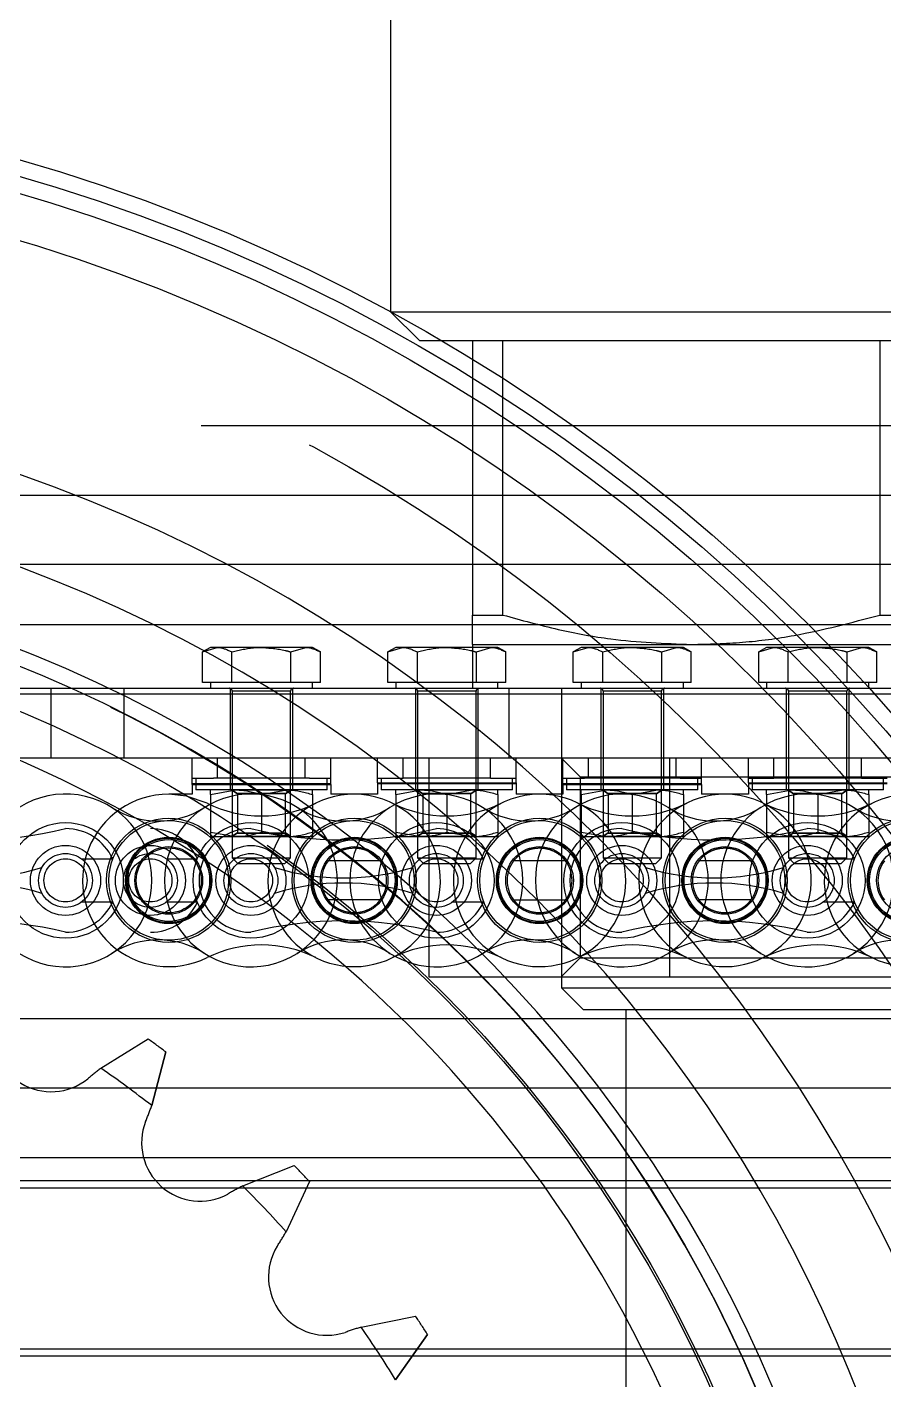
# Model space of a CAD drawing. Header units: metres. Extents: x 0 to 21025, y 0 to 14850.
# Drawn here: x 2118.4 to 2177.1, y 13221.3 to 13314 of the extents above; entities that cross this region are included whole.
import ezdxf

# ---------------------------------------------------------------- set-up
doc = ezdxf.new("R2010")
doc.units = ezdxf.units.M
doc.header["$LTSCALE"] = 25
doc.linetypes.add('DASHDOT', pattern=[25.4, 12.7, -6.35, 0, -6.35])
doc.linetypes.add('HIDDEN2', pattern=[4.7625, 3.175, -1.5875])
for name, color, linetype in [('SFU', 3, 'DASHDOT'), ('SL4', 4, 'Continuous'), ('ST1', 7, 'HIDDEN2')]:
    doc.layers.add(name, color=color, linetype=linetype)

msp = doc.modelspace()

# ---------------------------------------------------------------- linework, layer by layer
at = {"layer": 'SFU'}
for p, q in [((2143.349, 13318.284), (2143.349, 13294.484)), ((2143.349, 13294.484), (2145.349, 13292.484)), ((2143.349, 13294.484), (2178.949, 13294.484)), ((2178.949, 13292.484), (2145.349, 13292.484)), ((2148.949, 13292.484), (2148.949, 13286.681)), ((2151.038, 13286.681), (2151.038, 13292.484)), ((2176.86, 13292.484), (2176.86, 13286.681)), ((2148.949, 13286.681), (2148.949, 13273.704)), ((2151.038, 13273.704), (2151.038, 13286.681)), ((2176.86, 13286.681), (2176.86, 13273.704)), ((2148.949, 13273.704), (2151.038, 13273.704)), ((2176.86, 13273.704), (2178.949, 13273.704)), ((2130.458, 13271.171), (2131.468, 13271.484)), ((2130.999, 13271.484), (2130.458, 13271.171)), ((2130.458, 13269.084), (2130.458, 13271.171)), ((2131.468, 13271.484), (2130.999, 13271.484)), ((2134.499, 13271.484), (2131.468, 13271.484)), ((2132.478, 13269.084), (2132.478, 13271.171)), ((2137.53, 13271.484), (2134.499, 13271.484)), ((2136.52, 13271.171), (2137.53, 13271.484)), ((2136.52, 13269.084), (2136.52, 13271.171)), ((2137.999, 13271.484), (2137.53, 13271.484)), ((2138.541, 13271.171), (2137.999, 13271.484)), ((2138.541, 13269.084), (2138.541, 13271.171)), ((2143.158, 13271.171), (2144.168, 13271.484)), ((2143.699, 13271.484), (2143.158, 13271.171)), ((2143.158, 13269.084), (2143.158, 13271.171)), ((2144.168, 13271.484), (2143.699, 13271.484)), ((2147.199, 13271.484), (2144.168, 13271.484)), ((2145.178, 13269.084), (2145.178, 13271.171)), ((2150.23, 13271.484), (2147.199, 13271.484)), ((2148.949, 13271.684), (2163.949, 13271.684)), ((2148.949, 13271.684), (2148.949, 13268.684)), ((2149.22, 13271.171), (2150.23, 13271.484)), ((2149.22, 13269.084), (2149.22, 13271.171)), ((2150.699, 13271.484), (2150.23, 13271.484)), ((2151.241, 13271.171), (2150.699, 13271.484)), ((2151.241, 13269.084), (2151.241, 13271.171)), ((2155.858, 13271.171), (2156.868, 13271.484)), ((2156.399, 13271.484), (2155.858, 13271.171)), ((2155.858, 13269.084), (2155.858, 13271.171)), ((2156.868, 13271.484), (2156.399, 13271.484)), ((2159.899, 13271.484), (2156.868, 13271.484)), ((2157.878, 13269.084), (2157.878, 13271.171)), ((2162.93, 13271.484), (2159.899, 13271.484)), ((2161.92, 13271.171), (2162.93, 13271.484)), ((2161.92, 13269.084), (2161.92, 13271.171)), ((2163.399, 13271.484), (2162.93, 13271.484)), ((2163.941, 13271.171), (2163.399, 13271.484)), ((2163.941, 13269.084), (2163.941, 13271.171)), ((2163.949, 13271.684), (2178.949, 13271.684)), ((2168.558, 13271.171), (2169.568, 13271.484)), ((2169.099, 13271.484), (2168.558, 13271.171)), ((2168.558, 13269.084), (2168.558, 13271.171)), ((2169.568, 13271.484), (2169.099, 13271.484)), ((2172.599, 13271.484), (2169.568, 13271.484)), ((2170.578, 13269.084), (2170.578, 13271.171)), ((2175.63, 13271.484), (2172.599, 13271.484)), ((2174.62, 13271.171), (2175.63, 13271.484)), ((2174.62, 13269.084), (2174.62, 13271.171)), ((2176.099, 13271.484), (2175.63, 13271.484)), ((2176.641, 13271.171), (2176.099, 13271.484)), ((2176.641, 13269.084), (2176.641, 13271.171)), ((2115.089, 13268.684), (2120.089, 13268.684)), ((2120.089, 13263.921), (2120.089, 13268.684)), ((2120.089, 13268.684), (2125.089, 13268.684)), ((2125.089, 13263.921), (2125.089, 13268.684)), ((2125.089, 13268.684), (2232.809, 13268.684)), ((2131.468, 13269.084), (2130.458, 13269.084)), ((2130.999, 13269.084), (2130.999, 13268.684)), ((2132.478, 13269.084), (2131.468, 13269.084)), ((2132.349, 13268.684), (2132.349, 13263.921)), ((2134.499, 13269.084), (2132.478, 13269.084)), ((2136.499, 13268.484), (2132.499, 13268.484)), ((2132.499, 13268.484), (2132.499, 13257.074)), ((2136.52, 13269.084), (2134.499, 13269.084)), ((2136.499, 13257.074), (2136.499, 13268.484)), ((2137.53, 13269.084), (2136.52, 13269.084)), ((2136.649, 13263.921), (2136.649, 13268.684)), ((2138.541, 13269.084), (2137.53, 13269.084)), ((2137.999, 13268.684), (2137.999, 13269.084)), ((2144.168, 13269.084), (2143.158, 13269.084)), ((2143.699, 13269.084), (2143.699, 13268.684)), ((2145.178, 13269.084), (2144.168, 13269.084)), ((2145.049, 13268.684), (2145.049, 13263.921)), ((2147.199, 13269.084), (2145.178, 13269.084)), ((2149.199, 13268.484), (2145.199, 13268.484)), ((2145.199, 13268.484), (2145.199, 13257.074)), ((2149.22, 13269.084), (2147.199, 13269.084)), ((2149.199, 13257.074), (2149.199, 13268.484)), ((2150.23, 13269.084), (2149.22, 13269.084)), ((2149.349, 13263.921), (2149.349, 13268.684)), ((2151.241, 13269.084), (2150.23, 13269.084)), ((2150.699, 13268.684), (2150.699, 13269.084)), ((2151.449, 13268.684), (2151.449, 13263.921)), ((2155.048, 13268.684), (2155.048, 13248.163)), ((2156.868, 13269.084), (2155.858, 13269.084)), ((2156.399, 13269.084), (2156.399, 13268.684)), ((2157.878, 13269.084), (2156.868, 13269.084)), ((2157.749, 13268.684), (2157.749, 13263.921)), ((2159.899, 13269.084), (2157.878, 13269.084)), ((2161.899, 13268.484), (2157.899, 13268.484)), ((2157.899, 13268.484), (2157.899, 13257.074)), ((2161.92, 13269.084), (2159.899, 13269.084)), ((2161.899, 13257.074), (2161.899, 13268.484)), ((2162.93, 13269.084), (2161.92, 13269.084)), ((2162.049, 13263.921), (2162.049, 13268.684)), ((2163.941, 13269.084), (2162.93, 13269.084)), ((2163.399, 13268.684), (2163.399, 13269.084)), ((2169.568, 13269.084), (2168.558, 13269.084)), ((2169.099, 13269.084), (2169.099, 13268.684)), ((2170.578, 13269.084), (2169.568, 13269.084)), ((2170.449, 13268.684), (2170.449, 13263.921)), ((2172.599, 13269.084), (2170.578, 13269.084)), ((2174.599, 13268.484), (2170.599, 13268.484)), ((2170.599, 13268.484), (2170.599, 13257.074)), ((2174.62, 13269.084), (2172.599, 13269.084)), ((2174.599, 13257.074), (2174.599, 13268.484)), ((2175.63, 13269.084), (2174.62, 13269.084)), ((2174.749, 13263.921), (2174.749, 13268.684)), ((2176.641, 13269.084), (2175.63, 13269.084)), ((2176.099, 13268.684), (2176.099, 13269.084)), ((2115.089, 13263.921), (2120.089, 13263.921)), ((2120.089, 13263.921), (2125.089, 13263.921)), ((2125.089, 13263.921), (2232.809, 13263.921)), ((2129.749, 13262.521), (2129.749, 13263.921)), ((2131.499, 13262.521), (2131.499, 13263.921)), ((2132.349, 13263.921), (2132.349, 13262.521)), ((2136.649, 13262.521), (2136.649, 13263.921)), ((2137.499, 13262.521), (2137.499, 13263.921)), ((2139.249, 13262.521), (2139.249, 13263.921)), ((2142.449, 13262.521), (2142.449, 13263.921)), ((2144.199, 13262.521), (2144.199, 13263.921)), ((2145.049, 13263.921), (2145.049, 13262.521)), ((2145.954, 13263.921), (2145.954, 13248.921)), ((2149.349, 13262.521), (2149.349, 13263.921)), ((2150.199, 13262.521), (2150.199, 13263.921)), ((2151.949, 13262.521), (2151.949, 13263.921)), ((2155.023, 13263.921), (2156.324, 13262.62)), ((2155.149, 13262.521), (2155.149, 13263.921)), ((2156.899, 13262.521), (2156.899, 13263.921)), ((2157.749, 13263.921), (2157.749, 13262.521)), ((2162.049, 13262.521), (2162.049, 13263.921)), ((2162.451, 13263.921), (2162.451, 13248.921)), ((2162.899, 13262.521), (2162.899, 13263.921)), ((2164.649, 13262.521), (2164.649, 13263.921)), ((2167.849, 13262.521), (2167.849, 13263.921)), ((2169.599, 13262.521), (2169.599, 13263.921)), ((2170.449, 13263.921), (2170.449, 13262.521)), ((2174.749, 13262.521), (2174.749, 13263.921)), ((2175.599, 13262.521), (2175.599, 13263.921)), ((2129.749, 13262.521), (2131.215, 13262.521)), ((2129.749, 13262.084), (2129.749, 13262.521)), ((2129.749, 13262.171), (2139.249, 13262.171)), ((2129.749, 13262.084), (2139.249, 13262.084)), ((2129.749, 13262.084), (2129.749, 13261.426)), ((2129.999, 13262.521), (2129.999, 13261.721)), ((2137.783, 13262.521), (2131.215, 13262.521)), ((2132.349, 13262.521), (2132.349, 13261.721)), ((2136.649, 13261.721), (2136.649, 13262.521)), ((2137.783, 13262.521), (2139.249, 13262.521)), ((2138.999, 13261.721), (2138.999, 13262.521)), ((2139.249, 13262.084), (2139.249, 13262.521)), ((2139.249, 13262.084), (2139.249, 13261.426)), ((2142.449, 13262.521), (2144.199, 13262.521)), ((2142.449, 13262.209), (2142.449, 13262.521)), ((2142.449, 13262.209), (2151.949, 13262.209)), ((2142.449, 13262.209), (2142.449, 13261.426)), ((2142.449, 13262.171), (2151.949, 13262.171)), ((2142.699, 13262.521), (2142.699, 13261.721)), ((2150.199, 13262.521), (2144.199, 13262.521)), ((2145.049, 13262.521), (2145.049, 13261.721)), ((2149.349, 13261.721), (2149.349, 13262.521)), ((2150.199, 13262.521), (2151.949, 13262.521)), ((2151.699, 13261.721), (2151.699, 13262.521)), ((2151.949, 13262.209), (2151.949, 13262.521)), ((2151.949, 13262.209), (2151.949, 13261.426)), ((2155.149, 13262.521), (2156.615, 13262.521)), ((2155.149, 13262.084), (2155.149, 13262.521)), ((2155.149, 13262.171), (2164.649, 13262.171)), ((2155.149, 13262.084), (2164.649, 13262.084)), ((2155.149, 13262.084), (2155.149, 13261.426)), ((2155.399, 13262.521), (2155.399, 13261.721)), ((2156.324, 13262.62), (2201.574, 13262.62)), ((2156.324, 13262.62), (2156.324, 13250.223)), ((2163.183, 13262.521), (2156.615, 13262.521)), ((2157.749, 13262.521), (2157.749, 13261.721)), ((2162.049, 13261.721), (2162.049, 13262.521)), ((2163.183, 13262.521), (2164.649, 13262.521)), ((2164.399, 13261.721), (2164.399, 13262.521)), ((2164.649, 13262.084), (2164.649, 13262.521)), ((2164.649, 13262.084), (2164.649, 13261.426)), ((2167.849, 13262.521), (2169.599, 13262.521)), ((2167.849, 13262.209), (2167.849, 13262.521)), ((2167.849, 13262.209), (2177.349, 13262.209)), ((2167.849, 13262.209), (2167.849, 13261.426)), ((2167.849, 13262.171), (2177.349, 13262.171)), ((2168.099, 13262.521), (2168.099, 13261.721)), ((2175.599, 13262.521), (2169.599, 13262.521)), ((2170.449, 13262.521), (2170.449, 13261.721)), ((2174.749, 13261.721), (2174.749, 13262.521)), ((2175.599, 13262.521), (2177.349, 13262.521)), ((2177.099, 13261.721), (2177.099, 13262.521)), ((2129.749, 13261.426), (2128.149, 13261.426)), ((2138.999, 13261.721), (2129.999, 13261.721)), ((2130.999, 13261.409), (2132.749, 13261.721)), ((2130.999, 13261.409), (2130.999, 13258.834)), ((2132.499, 13261.721), (2132.499, 13261.696)), ((2132.499, 13261.721), (2132.849, 13261.476)), ((2136.499, 13261.696), (2132.499, 13261.696)), ((2132.499, 13261.696), (2132.849, 13261.451)), ((2136.149, 13261.476), (2132.849, 13261.476)), ((2132.849, 13261.476), (2132.849, 13261.451)), ((2136.149, 13261.451), (2132.849, 13261.451)), ((2132.849, 13261.451), (2132.849, 13258.766)), ((2134.499, 13261.409), (2136.249, 13261.721)), ((2134.499, 13261.409), (2134.499, 13258.834)), ((2136.149, 13261.476), (2136.499, 13261.721)), ((2136.149, 13261.451), (2136.499, 13261.696)), ((2136.149, 13261.451), (2136.149, 13261.476)), ((2136.149, 13258.766), (2136.149, 13261.451)), ((2136.499, 13261.696), (2136.499, 13261.721)), ((2137.999, 13261.409), (2137.999, 13258.834)), ((2140.849, 13261.426), (2139.249, 13261.426)), ((2142.449, 13261.426), (2140.849, 13261.426)), ((2151.699, 13261.721), (2142.699, 13261.721)), ((2143.699, 13261.409), (2145.449, 13261.721)), ((2143.699, 13261.409), (2143.699, 13258.834)), ((2145.199, 13261.721), (2145.199, 13261.696)), ((2145.199, 13261.721), (2145.549, 13261.476)), ((2149.199, 13261.696), (2145.199, 13261.696)), ((2145.199, 13261.696), (2145.549, 13261.451)), ((2148.849, 13261.476), (2145.549, 13261.476)), ((2145.549, 13261.476), (2145.549, 13261.451)), ((2148.849, 13261.451), (2145.549, 13261.451)), ((2145.549, 13261.451), (2145.549, 13258.766)), ((2147.199, 13261.409), (2148.949, 13261.721)), ((2147.199, 13261.409), (2147.199, 13258.834)), ((2148.849, 13261.476), (2149.199, 13261.721)), ((2148.849, 13261.451), (2149.199, 13261.696)), ((2148.849, 13261.451), (2148.849, 13261.476)), ((2148.849, 13258.766), (2148.849, 13261.451)), ((2149.199, 13261.696), (2149.199, 13261.721)), ((2150.699, 13261.409), (2150.699, 13258.834)), ((2153.549, 13261.426), (2151.949, 13261.426)), ((2155.149, 13261.426), (2153.549, 13261.426)), ((2164.399, 13261.721), (2155.399, 13261.721)), ((2156.399, 13261.409), (2158.149, 13261.721)), ((2156.399, 13261.409), (2156.399, 13258.834)), ((2157.899, 13261.721), (2157.899, 13261.696)), ((2157.899, 13261.721), (2158.249, 13261.476)), ((2161.899, 13261.696), (2157.899, 13261.696)), ((2157.899, 13261.696), (2158.249, 13261.451)), ((2161.549, 13261.476), (2158.249, 13261.476)), ((2158.249, 13261.476), (2158.249, 13261.451)), ((2161.549, 13261.451), (2158.249, 13261.451)), ((2158.249, 13261.451), (2158.249, 13258.766)), ((2159.899, 13261.409), (2161.649, 13261.721)), ((2159.899, 13261.409), (2159.899, 13258.834)), ((2161.549, 13261.476), (2161.899, 13261.721)), ((2161.549, 13261.451), (2161.899, 13261.696)), ((2161.549, 13261.451), (2161.549, 13261.476)), ((2161.549, 13258.766), (2161.549, 13261.451)), ((2161.899, 13261.696), (2161.899, 13261.721)), ((2163.399, 13261.409), (2163.399, 13258.834)), ((2166.249, 13261.426), (2164.649, 13261.426)), ((2167.849, 13261.426), (2166.249, 13261.426)), ((2177.099, 13261.721), (2168.099, 13261.721)), ((2169.099, 13261.409), (2170.849, 13261.721)), ((2169.099, 13261.409), (2169.099, 13258.834)), ((2170.599, 13261.721), (2170.599, 13261.696)), ((2170.599, 13261.721), (2170.949, 13261.476)), ((2174.599, 13261.696), (2170.599, 13261.696)), ((2170.599, 13261.696), (2170.949, 13261.451)), ((2174.249, 13261.476), (2170.949, 13261.476)), ((2170.949, 13261.476), (2170.949, 13261.451)), ((2174.249, 13261.451), (2170.949, 13261.451)), ((2170.949, 13261.451), (2170.949, 13258.766)), ((2172.599, 13261.409), (2174.349, 13261.721)), ((2172.599, 13261.409), (2172.599, 13258.834)), ((2174.249, 13261.476), (2174.599, 13261.721)), ((2174.249, 13261.451), (2174.599, 13261.696)), ((2174.249, 13261.451), (2174.249, 13261.476)), ((2174.249, 13258.766), (2174.249, 13261.451)), ((2174.599, 13261.696), (2174.599, 13261.721)), ((2176.099, 13261.409), (2176.099, 13258.834)), ((2130.999, 13258.834), (2132.749, 13258.521)), ((2130.999, 13258.521), (2132.749, 13258.521)), ((2132.849, 13258.792), (2132.499, 13258.547)), ((2132.849, 13258.766), (2132.499, 13258.521)), ((2132.499, 13258.547), (2136.499, 13258.547)), ((2132.749, 13258.521), (2136.249, 13258.521)), ((2132.849, 13258.792), (2136.149, 13258.792)), ((2132.849, 13258.766), (2136.149, 13258.766)), ((2134.499, 13258.834), (2136.249, 13258.521)), ((2136.499, 13258.547), (2136.149, 13258.792)), ((2136.499, 13258.521), (2136.149, 13258.766)), ((2136.249, 13258.521), (2137.999, 13258.521)), ((2143.699, 13258.834), (2145.449, 13258.521)), ((2143.699, 13258.521), (2145.449, 13258.521)), ((2145.549, 13258.792), (2145.199, 13258.547)), ((2145.549, 13258.766), (2145.199, 13258.521)), ((2145.199, 13258.547), (2149.199, 13258.547)), ((2145.449, 13258.521), (2148.949, 13258.521)), ((2145.549, 13258.792), (2148.849, 13258.792)), ((2145.549, 13258.766), (2148.849, 13258.766)), ((2147.199, 13258.834), (2148.949, 13258.521)), ((2149.199, 13258.547), (2148.849, 13258.792)), ((2149.199, 13258.521), (2148.849, 13258.766)), ((2148.949, 13258.521), (2150.699, 13258.521)), ((2156.399, 13258.834), (2158.149, 13258.521)), ((2156.399, 13258.521), (2158.149, 13258.521)), ((2158.249, 13258.792), (2157.899, 13258.547)), ((2158.249, 13258.766), (2157.899, 13258.521)), ((2157.899, 13258.547), (2161.899, 13258.547)), ((2158.149, 13258.521), (2161.649, 13258.521)), ((2158.249, 13258.792), (2161.549, 13258.792)), ((2158.249, 13258.766), (2161.549, 13258.766)), ((2159.899, 13258.834), (2161.649, 13258.521)), ((2161.899, 13258.547), (2161.549, 13258.792)), ((2161.899, 13258.521), (2161.549, 13258.766)), ((2161.649, 13258.521), (2163.399, 13258.521)), ((2169.099, 13258.834), (2170.849, 13258.521)), ((2169.099, 13258.521), (2170.849, 13258.521)), ((2170.949, 13258.792), (2170.599, 13258.547)), ((2170.949, 13258.766), (2170.599, 13258.521)), ((2170.599, 13258.547), (2174.599, 13258.547)), ((2170.849, 13258.521), (2174.349, 13258.521)), ((2170.949, 13258.792), (2174.249, 13258.792)), ((2170.949, 13258.766), (2174.249, 13258.766)), ((2172.599, 13258.834), (2174.349, 13258.521)), ((2174.599, 13258.547), (2174.249, 13258.792)), ((2174.599, 13258.521), (2174.249, 13258.766)), ((2174.349, 13258.521), (2176.099, 13258.521)), ((2128.003, 13256.997), (2130.127, 13256.997)), ((2132.499, 13257.074), (2136.499, 13257.074)), ((2132.499, 13257.074), (2132.889, 13256.684)), ((2132.889, 13256.684), (2136.109, 13256.684)), ((2136.109, 13256.684), (2136.499, 13257.074)), ((2142.629, 13256.856), (2139.069, 13256.856)), ((2145.199, 13257.074), (2149.199, 13257.074)), ((2145.199, 13257.074), (2145.589, 13256.684)), ((2145.589, 13256.684), (2148.809, 13256.684)), ((2148.809, 13256.684), (2149.199, 13257.074)), ((2151.859, 13256.968), (2151.769, 13256.856)), ((2155.329, 13256.856), (2151.769, 13256.856)), ((2155.329, 13256.856), (2155.156, 13257.061)), ((2157.899, 13257.074), (2161.899, 13257.074)), ((2157.899, 13257.074), (2158.289, 13256.684)), ((2158.289, 13256.684), (2161.509, 13256.684)), ((2161.509, 13256.684), (2161.899, 13257.074)), ((2168.029, 13256.856), (2164.469, 13256.856)), ((2170.599, 13257.074), (2174.599, 13257.074)), ((2170.599, 13257.074), (2170.989, 13256.684)), ((2170.989, 13256.684), (2174.209, 13256.684)), ((2174.209, 13256.684), (2174.599, 13257.074)), ((2128.003, 13254.045), (2130.127, 13254.045)), ((2142.629, 13254.186), (2139.069, 13254.186)), ((2139.159, 13254.074), (2139.069, 13254.186)), ((2142.629, 13254.186), (2142.456, 13253.982)), ((2151.769, 13254.186), (2155.329, 13254.186)), ((2168.029, 13254.186), (2164.469, 13254.186)), ((2164.559, 13254.074), (2164.469, 13254.186)), ((2168.029, 13254.186), (2167.856, 13253.982)), ((2156.324, 13250.223), (2155.023, 13248.921)), ((2156.324, 13250.223), (2201.574, 13250.223)), ((2145.954, 13248.921), (2162.451, 13248.921)), ((2162.451, 13248.921), (2195.447, 13248.921)), ((2155.048, 13248.163), (2178.949, 13248.163)), ((2155.048, 13248.163), (2156.527, 13246.684)), ((2156.527, 13246.684), (2178.949, 13246.684)), ((2159.449, 13246.684), (2159.449, 13183.984))]:
    msp.add_line(p, q, dxfattribs=at)
at = {"layer": 'SFU', "flags": 128}
for points in [[(2130.771, 13260.812), (2129.358, 13261.301), (2128.149, 13261.426)], [(2139.069, 13256.856), (2139.276, 13257.095), (2139.386, 13257.197)], [(2164.469, 13256.856), (2164.676, 13257.095), (2164.786, 13257.197)], [(2151.769, 13254.186), (2151.976, 13253.948), (2152.086, 13253.845)]]:
    msp.add_lwpolyline(points, dxfattribs=at)
at = {"layer": 'SFU'}
for centre, radius in [((2128.149, 13255.521), 4.255), ((2128.149, 13255.521), 4.1), ((2128.149, 13255.521), 4.1), ((2128.149, 13255.521), 4.1), ((2128.149, 13255.521), 4.1), ((2140.849, 13255.521), 4.255), ((2140.849, 13255.521), 4.1), ((2140.849, 13255.521), 4.1), ((2140.849, 13255.521), 4.1), ((2140.849, 13255.521), 4.1), ((2153.549, 13255.521), 4.255), ((2153.549, 13255.521), 4.1), ((2153.549, 13255.521), 4.1), ((2153.549, 13255.521), 4.1), ((2153.549, 13255.521), 4.1), ((2166.249, 13255.521), 4.255), ((2166.249, 13255.521), 4.1), ((2166.249, 13255.521), 4.1), ((2166.249, 13255.521), 4.1), ((2166.249, 13255.521), 4.1), ((2178.949, 13255.521), 4.255), ((2178.949, 13255.521), 4.1), ((2178.949, 13255.521), 4.1), ((2178.949, 13255.521), 4.1), ((2178.949, 13255.521), 4.1), ((2128.149, 13255.521), 2.955), ((2128.149, 13255.521), 2.892), ((2128.149, 13255.521), 2.803), ((2140.849, 13255.521), 2.955), ((2140.849, 13255.521), 2.892), ((2140.849, 13255.521), 2.803), ((2153.549, 13255.521), 2.955), ((2153.549, 13255.521), 2.893), ((2153.549, 13255.521), 2.803), ((2166.249, 13255.521), 2.955), ((2166.249, 13255.521), 2.892), ((2166.249, 13255.521), 2.803), ((2178.949, 13255.521), 2.955), ((2178.949, 13255.521), 2.892), ((2178.949, 13255.521), 2.803), ((2126.896, 13255.521), 2.398), ((2126.896, 13255.521), 1.845), ((2128.149, 13255.521), 2.314), ((2128.149, 13255.521), 2.225), ((2140.849, 13255.521), 2.314), ((2153.549, 13255.521), 2.314), ((2166.249, 13255.521), 2.314), ((2178.949, 13255.521), 2.314), ((2126.896, 13255.521), 1.476)]:
    msp.add_circle(centre, radius, dxfattribs=at)
for centre, radius, start, end in [((2132.299, 13268.484), 0.2, 0, 90), ((2136.699, 13268.484), 0.2, 90, 180), ((2144.999, 13268.484), 0.2, 0, 90), ((2149.399, 13268.484), 0.2, 90, 180), ((2157.699, 13268.484), 0.2, 0, 90), ((2162.099, 13268.484), 0.2, 90, 180), ((2170.399, 13268.484), 0.2, 0, 90), ((2174.799, 13268.484), 0.2, 90, 180), ((2128.149, 13255.521), 5.905, 90, 296.35916), ((2134.499, 13268.336), 8.397, 243.64084, 296.35916), ((2140.849, 13255.521), 5.905, 90, 296.35916), ((2140.849, 13255.521), 5.905, 296.35916, 90), ((2147.199, 13268.336), 8.397, 243.64084, 296.35916), ((2153.549, 13255.521), 5.905, 90, 243.64084), ((2153.549, 13255.521), 5.905, 243.64084, 90), ((2159.899, 13268.336), 8.397, 243.64084, 296.35916), ((2166.249, 13255.521), 5.905, 90, 296.35916), ((2166.249, 13255.521), 5.905, 296.35916, 90), ((2172.599, 13268.336), 8.397, 243.64084, 296.35916), ((2178.949, 13255.521), 5.905, 90, 243.64084), ((2178.949, 13255.521), 5.905, 243.64084, 90), ((2126.896, 13255.521), 3.552, 24.55336, 90), ((2140.849, 13255.521), 2.225, 143.1301, 216.8699), ((2140.849, 13255.521), 2.225, 323.1301, 36.8699), ((2153.549, 13255.521), 2.225, 143.1301, 216.8699), ((2153.549, 13255.521), 2.225, 323.1301, 36.8699), ((2166.249, 13255.521), 2.225, 143.1301, 216.8699), ((2166.249, 13255.521), 2.225, 323.1301, 36.8699), ((2178.949, 13255.521), 2.225, 143.1301, 216.8699), ((2126.896, 13255.521), 3.552, 270, 335.44664), ((2134.499, 13242.706), 8.397, 63.64084, 116.35916), ((2147.199, 13242.706), 8.397, 63.64084, 116.35916), ((2159.899, 13242.706), 8.397, 63.64084, 116.35916), ((2172.599, 13242.706), 8.397, 63.64084, 116.35916)]:
    msp.add_arc(centre, radius, start, end, dxfattribs=at)
for points, knots in [([(2148.949, 13271.684), (2148.949, 13271.715), (2148.949, 13271.779), (2148.949, 13272.361), (2148.949, 13273.187), (2148.949, 13273.704)], [0, 0, 0, 0, 0.268328, 0.541138, 1, 1, 1, 1]), ([(2151.038, 13273.704), (2152.299, 13273.357), (2154.743, 13272.684), (2159.049, 13271.886), (2162.107, 13271.76), (2163.949, 13271.684)], [0, 0, 0, 0, 0.297736, 0.577022, 1, 1, 1, 1]), ([(2163.949, 13271.684), (2165.117, 13271.715), (2167.473, 13271.779), (2171.805, 13272.361), (2174.912, 13273.187), (2176.86, 13273.704)], [0, 0, 0, 0, 0.268328, 0.541138, 1, 1, 1, 1]), ([(2131.468, 13271.484), (2131.492, 13271.483), (2131.833, 13271.479), (2132.168, 13271.319), (2132.478, 13271.171)], [0, 0, 0, 0, 0.070174, 1, 1, 1, 1]), ([(2132.478, 13271.171), (2132.997, 13271.3), (2133.664, 13271.466), (2134.347, 13271.481), (2134.499, 13271.484)], [0, 0, 0, 0, 0.778131, 1, 1, 1, 1]), ([(2134.499, 13271.484), (2135.048, 13271.443), (2135.732, 13271.392), (2136.389, 13271.208), (2136.52, 13271.171)], [0, 0, 0, 0, 0.801725, 1, 1, 1, 1]), ([(2137.53, 13271.484), (2137.554, 13271.483), (2137.895, 13271.479), (2138.23, 13271.319), (2138.541, 13271.171)], [0, 0, 0, 0, 0.070174, 1, 1, 1, 1]), ([(2144.168, 13271.484), (2144.192, 13271.483), (2144.533, 13271.479), (2144.868, 13271.319), (2145.178, 13271.171)], [0, 0, 0, 0, 0.070174, 1, 1, 1, 1]), ([(2145.178, 13271.171), (2145.697, 13271.3), (2146.364, 13271.466), (2147.047, 13271.481), (2147.199, 13271.484)], [0, 0, 0, 0, 0.778131, 1, 1, 1, 1]), ([(2147.199, 13271.484), (2147.748, 13271.443), (2148.432, 13271.392), (2149.089, 13271.208), (2149.22, 13271.171)], [0, 0, 0, 0, 0.801725, 1, 1, 1, 1]), ([(2150.23, 13271.484), (2150.254, 13271.483), (2150.595, 13271.479), (2150.93, 13271.319), (2151.241, 13271.171)], [0, 0, 0, 0, 0.070174, 1, 1, 1, 1]), ([(2156.868, 13271.484), (2156.892, 13271.483), (2157.233, 13271.479), (2157.568, 13271.319), (2157.878, 13271.171)], [0, 0, 0, 0, 0.070174, 1, 1, 1, 1]), ([(2157.878, 13271.171), (2158.397, 13271.3), (2159.064, 13271.466), (2159.747, 13271.481), (2159.899, 13271.484)], [0, 0, 0, 0, 0.778131, 1, 1, 1, 1]), ([(2159.899, 13271.484), (2160.448, 13271.443), (2161.132, 13271.392), (2161.789, 13271.208), (2161.92, 13271.171)], [0, 0, 0, 0, 0.801725, 1, 1, 1, 1]), ([(2162.93, 13271.484), (2162.954, 13271.483), (2163.295, 13271.479), (2163.63, 13271.319), (2163.941, 13271.171)], [0, 0, 0, 0, 0.070174, 1, 1, 1, 1]), ([(2169.568, 13271.484), (2169.592, 13271.483), (2169.933, 13271.479), (2170.268, 13271.319), (2170.578, 13271.171)], [0, 0, 0, 0, 0.070174, 1, 1, 1, 1]), ([(2170.578, 13271.171), (2171.097, 13271.3), (2171.764, 13271.466), (2172.447, 13271.481), (2172.599, 13271.484)], [0, 0, 0, 0, 0.778131, 1, 1, 1, 1]), ([(2172.599, 13271.484), (2173.148, 13271.443), (2173.832, 13271.392), (2174.489, 13271.208), (2174.62, 13271.171)], [0, 0, 0, 0, 0.801725, 1, 1, 1, 1]), ([(2175.63, 13271.484), (2175.654, 13271.483), (2175.995, 13271.479), (2176.33, 13271.319), (2176.641, 13271.171)], [0, 0, 0, 0, 0.070174, 1, 1, 1, 1]), ([(2130.999, 13261.409), (2130.999, 13261.456), (2130.999, 13261.639), (2130.999, 13261.686), (2130.999, 13261.721)], [0, 0, 0, 0, 0.257551, 1, 1, 1, 1]), ([(2132.749, 13261.721), (2132.791, 13261.721), (2133.382, 13261.716), (2133.961, 13261.557), (2134.499, 13261.409)], [0, 0, 0, 0, 0.070174, 1, 1, 1, 1]), ([(2136.249, 13261.721), (2136.291, 13261.721), (2136.882, 13261.716), (2137.461, 13261.557), (2137.999, 13261.409)], [0, 0, 0, 0, 0.0701742, 1, 1, 1, 1]), ([(2137.999, 13261.409), (2137.999, 13261.456), (2137.999, 13261.639), (2137.999, 13261.686), (2137.999, 13261.721)], [0, 0, 0, 0, 0.257551, 1, 1, 1, 1]), ([(2143.699, 13261.409), (2143.699, 13261.456), (2143.699, 13261.639), (2143.699, 13261.686), (2143.699, 13261.721)], [0, 0, 0, 0, 0.257551, 1, 1, 1, 1]), ([(2145.449, 13261.721), (2145.491, 13261.721), (2146.082, 13261.716), (2146.661, 13261.557), (2147.199, 13261.409)], [0, 0, 0, 0, 0.070174, 1, 1, 1, 1]), ([(2148.949, 13261.721), (2148.991, 13261.721), (2149.582, 13261.716), (2150.161, 13261.557), (2150.699, 13261.409)], [0, 0, 0, 0, 0.0701742, 1, 1, 1, 1]), ([(2150.699, 13261.409), (2150.699, 13261.456), (2150.699, 13261.639), (2150.699, 13261.686), (2150.699, 13261.721)], [0, 0, 0, 0, 0.257551, 1, 1, 1, 1]), ([(2156.399, 13261.409), (2156.399, 13261.456), (2156.399, 13261.639), (2156.399, 13261.686), (2156.399, 13261.721)], [0, 0, 0, 0, 0.257551, 1, 1, 1, 1]), ([(2158.149, 13261.721), (2158.191, 13261.721), (2158.782, 13261.716), (2159.361, 13261.557), (2159.899, 13261.409)], [0, 0, 0, 0, 0.070174, 1, 1, 1, 1]), ([(2161.649, 13261.721), (2161.691, 13261.721), (2162.282, 13261.716), (2162.861, 13261.557), (2163.399, 13261.409)], [0, 0, 0, 0, 0.0701742, 1, 1, 1, 1]), ([(2163.399, 13261.409), (2163.399, 13261.456), (2163.399, 13261.639), (2163.399, 13261.686), (2163.399, 13261.721)], [0, 0, 0, 0, 0.257551, 1, 1, 1, 1]), ([(2169.099, 13261.409), (2169.099, 13261.456), (2169.099, 13261.639), (2169.099, 13261.686), (2169.099, 13261.721)], [0, 0, 0, 0, 0.257551, 1, 1, 1, 1]), ([(2170.849, 13261.721), (2170.891, 13261.721), (2171.482, 13261.716), (2172.061, 13261.557), (2172.599, 13261.409)], [0, 0, 0, 0, 0.070174, 1, 1, 1, 1]), ([(2174.349, 13261.721), (2174.391, 13261.721), (2174.982, 13261.716), (2175.561, 13261.557), (2176.099, 13261.409)], [0, 0, 0, 0, 0.0701742, 1, 1, 1, 1]), ([(2176.099, 13261.409), (2176.099, 13261.456), (2176.099, 13261.639), (2176.099, 13261.686), (2176.099, 13261.721)], [0, 0, 0, 0, 0.257551, 1, 1, 1, 1]), ([(2130.999, 13258.834), (2130.999, 13258.787), (2130.999, 13258.603), (2130.999, 13258.556), (2130.999, 13258.521)], [0, 0, 0, 0, 0.257551, 1, 1, 1, 1]), ([(2132.749, 13258.521), (2132.791, 13258.522), (2133.382, 13258.526), (2133.961, 13258.685), (2134.499, 13258.834)], [0, 0, 0, 0, 0.070174, 1, 1, 1, 1]), ([(2136.249, 13258.521), (2136.291, 13258.522), (2136.882, 13258.526), (2137.461, 13258.685), (2137.999, 13258.834)], [0, 0, 0, 0, 0.0701742, 1, 1, 1, 1]), ([(2137.999, 13258.834), (2137.999, 13258.787), (2137.999, 13258.603), (2137.999, 13258.556), (2137.999, 13258.521)], [0, 0, 0, 0, 0.257551, 1, 1, 1, 1]), ([(2143.699, 13258.834), (2143.699, 13258.787), (2143.699, 13258.603), (2143.699, 13258.556), (2143.699, 13258.521)], [0, 0, 0, 0, 0.257551, 1, 1, 1, 1]), ([(2145.449, 13258.521), (2145.491, 13258.522), (2146.082, 13258.526), (2146.661, 13258.685), (2147.199, 13258.834)], [0, 0, 0, 0, 0.070174, 1, 1, 1, 1]), ([(2148.949, 13258.521), (2148.991, 13258.522), (2149.582, 13258.526), (2150.161, 13258.685), (2150.699, 13258.834)], [0, 0, 0, 0, 0.0701742, 1, 1, 1, 1]), ([(2150.699, 13258.834), (2150.699, 13258.787), (2150.699, 13258.603), (2150.699, 13258.556), (2150.699, 13258.521)], [0, 0, 0, 0, 0.257551, 1, 1, 1, 1]), ([(2156.399, 13258.834), (2156.399, 13258.787), (2156.399, 13258.603), (2156.399, 13258.556), (2156.399, 13258.521)], [0, 0, 0, 0, 0.257551, 1, 1, 1, 1]), ([(2158.149, 13258.521), (2158.191, 13258.522), (2158.782, 13258.526), (2159.361, 13258.685), (2159.899, 13258.834)], [0, 0, 0, 0, 0.070174, 1, 1, 1, 1]), ([(2161.649, 13258.521), (2161.691, 13258.522), (2162.282, 13258.526), (2162.861, 13258.685), (2163.399, 13258.834)], [0, 0, 0, 0, 0.0701742, 1, 1, 1, 1]), ([(2163.399, 13258.834), (2163.399, 13258.787), (2163.399, 13258.603), (2163.399, 13258.556), (2163.399, 13258.521)], [0, 0, 0, 0, 0.257551, 1, 1, 1, 1]), ([(2169.099, 13258.834), (2169.099, 13258.787), (2169.099, 13258.603), (2169.099, 13258.556), (2169.099, 13258.521)], [0, 0, 0, 0, 0.257551, 1, 1, 1, 1]), ([(2170.849, 13258.521), (2170.891, 13258.522), (2171.482, 13258.526), (2172.061, 13258.685), (2172.599, 13258.834)], [0, 0, 0, 0, 0.070174, 1, 1, 1, 1]), ([(2174.349, 13258.521), (2174.391, 13258.522), (2174.982, 13258.526), (2175.561, 13258.685), (2176.099, 13258.834)], [0, 0, 0, 0, 0.0701742, 1, 1, 1, 1]), ([(2176.099, 13258.834), (2176.099, 13258.787), (2176.099, 13258.603), (2176.099, 13258.556), (2176.099, 13258.521)], [0, 0, 0, 0, 0.257551, 1, 1, 1, 1]), ([(2139.069, 13256.856), (2139.181, 13256.986), (2139.4, 13257.242), (2139.84, 13257.525), (2140.329, 13257.706), (2140.849, 13257.766), (2141.37, 13257.706), (2141.859, 13257.525), (2142.299, 13257.242), (2142.518, 13256.986), (2142.629, 13256.856)], [0, 0, 0, 0, 0.130043, 0.255982, 0.379107, 0.5, 0.620893, 0.744018, 0.869957, 1, 1, 1, 1]), ([(2151.769, 13256.856), (2151.881, 13256.986), (2152.1, 13257.242), (2152.54, 13257.525), (2153.029, 13257.706), (2153.549, 13257.766), (2154.07, 13257.706), (2154.559, 13257.525), (2154.999, 13257.242), (2155.218, 13256.986), (2155.329, 13256.856)], [0, 0, 0, 0, 0.130043, 0.255982, 0.379107, 0.5, 0.620893, 0.744018, 0.869957, 1, 1, 1, 1]), ([(2164.469, 13256.856), (2164.581, 13256.986), (2164.8, 13257.242), (2165.24, 13257.525), (2165.729, 13257.706), (2166.249, 13257.766), (2166.77, 13257.706), (2167.259, 13257.525), (2167.699, 13257.242), (2167.918, 13256.986), (2168.029, 13256.856)], [0, 0, 0, 0, 0.130043, 0.255982, 0.379107, 0.5, 0.620893, 0.744018, 0.869957, 1, 1, 1, 1]), ([(2142.629, 13254.186), (2142.518, 13254.056), (2142.299, 13253.801), (2141.859, 13253.517), (2141.37, 13253.337), (2140.849, 13253.276), (2140.329, 13253.337), (2139.84, 13253.517), (2139.4, 13253.801), (2139.181, 13254.056), (2139.069, 13254.186)], [0, 0, 0, 0, 0.130043, 0.255982, 0.379107, 0.5, 0.620893, 0.744018, 0.869957, 1, 1, 1, 1]), ([(2155.329, 13254.186), (2155.218, 13254.056), (2154.999, 13253.801), (2154.559, 13253.517), (2154.07, 13253.337), (2153.549, 13253.276), (2153.029, 13253.337), (2152.54, 13253.517), (2152.1, 13253.801), (2151.881, 13254.056), (2151.769, 13254.186)], [0, 0, 0, 0, 0.130043, 0.255982, 0.379107, 0.5, 0.620893, 0.744018, 0.869957, 1, 1, 1, 1]), ([(2168.029, 13254.186), (2167.918, 13254.056), (2167.699, 13253.801), (2167.259, 13253.517), (2166.77, 13253.337), (2166.249, 13253.276), (2165.729, 13253.337), (2165.24, 13253.517), (2164.8, 13253.801), (2164.581, 13254.056), (2164.469, 13254.186)], [0, 0, 0, 0, 0.130043, 0.255982, 0.379107, 0.5, 0.620893, 0.744018, 0.869957, 1, 1, 1, 1])]:
    msp.add_open_spline(points, degree=3, knots=knots, dxfattribs=at)
at = {"layer": 'SL4'}
for p, q in [((2155.821, 13286.681), (2875.564, 13286.681)), ((2875.564, 13277.156), (2167.668, 13277.156)), ((2248.821, 13273.031), (2171.991, 13273.031)), ((2248.996, 13268.274), (2176.501, 13268.274)), ((2144.114, 13246.044), (2106.996, 13246.044)), ((2148.588, 13241.281), (2019.578, 13241.281)), ((2152.441, 13236.524), (2020.809, 13236.524)), ((2153.611, 13234.931), (2023.454, 13234.931)), ((2153.967, 13234.431), (2024.707, 13234.431)), ((2107.789, 13223.431), (2160.571, 13223.431)), ((2160.821, 13222.931), (2107.789, 13222.931))]:
    msp.add_line(p, q, dxfattribs=at)
for radius in [125, 123.91, 122.777, 119.686, 89.286]:
    msp.add_circle((2083.564, 13184.681), radius, dxfattribs=at)
for radius, start, end in [(104.464, 171.10617, 157.38407), (98.5, 170.88256, 157.60769), (93.236, 168.80946, 159.68078), (92.147, 167.89305, 74.24512), (86.207, 11.91738, 136.57286)]:
    msp.add_arc((2083.564, 13184.681), radius, start, end, dxfattribs=at)
msp.add_open_spline([(2023.483, 13234.777), (2029.196, 13233.165), (2040.622, 13229.941), (2057.777, 13225.101), (2074.97, 13220.251), (2092.22, 13215.384), (2109.472, 13210.517), (2126.668, 13205.666), (2143.827, 13200.825), (2155.255, 13197.601), (2160.969, 13195.989)], degree=3, knots=[0, 0, 0, 0, 0.124879, 0.249755, 0.374717, 0.499956, 0.625212, 0.750198, 0.875098, 1, 1, 1, 1], dxfattribs=at)
at = {"layer": 'ST1'}
for p, q in [((2011.308, 13286.681), (2155.821, 13286.681)), ((1875.564, 13281.919), (2875.564, 13281.919)), ((2875.564, 13277.156), (1875.564, 13277.156)), ((2167.668, 13277.156), (1999.461, 13277.156)), ((2171.991, 13273.031), (1995.137, 13273.031)), ((2251.996, 13268.274), (1957.238, 13268.274)), ((2176.501, 13268.274), (2104.633, 13268.274)), ((2122.186, 13256.997), (2124.31, 13256.997)), ((2147.586, 13256.997), (2149.71, 13256.997)), ((2172.986, 13256.997), (2175.11, 13256.997)), ((2122.186, 13254.045), (2124.31, 13254.045)), ((2147.586, 13254.045), (2149.71, 13254.045)), ((2172.986, 13254.045), (2175.11, 13254.045)), ((2251.996, 13246.044), (1951.996, 13246.044)), ((2196.996, 13246.044), (2144.114, 13246.044)), ((2123.508, 13242.652), (2126.735, 13244.66)), ((2127.943, 13243.772), (2126.989, 13240.093)), ((2126.989, 13240.093), (2127.943, 13243.772)), ((2195.016, 13241.281), (2148.588, 13241.281)), ((2248.996, 13236.524), (1961.996, 13236.524)), ((2133.217, 13234.589), (2136.751, 13235.988)), ((2197.307, 13236.524), (2152.441, 13236.524)), ((2137.781, 13234.898), (2136.185, 13231.449)), ((2198.019, 13234.931), (2153.611, 13234.931)), ((2198.237, 13234.431), (2153.967, 13234.431)), ((2141.331, 13224.921), (2145.057, 13225.667)), ((2145.876, 13224.41), (2143.69, 13221.301)), ((2143.69, 13221.301), (2145.876, 13224.41)), ((2160.571, 13223.431), (2202.406, 13223.431)), ((2202.568, 13222.931), (2160.821, 13222.931))]:
    msp.add_line(p, q, dxfattribs=at)
for centre, radius in [((2083.564, 13184.681), 114.333), ((2083.564, 13184.681), 92.131), ((2083.564, 13184.681), 89.448), ((2121.079, 13255.521), 3.96), ((2133.779, 13255.521), 3.96), ((2146.479, 13255.521), 3.96), ((2159.179, 13255.521), 3.96), ((2171.879, 13255.521), 3.96), ((2121.079, 13255.521), 2.399), ((2121.079, 13255.521), 1.845), ((2133.779, 13255.521), 2.398), ((2133.779, 13255.521), 1.845), ((2146.479, 13255.521), 2.399), ((2146.479, 13255.521), 1.845), ((2159.179, 13255.521), 2.398), ((2159.179, 13255.521), 1.845), ((2171.879, 13255.521), 2.399), ((2171.879, 13255.521), 1.845), ((2121.079, 13255.521), 1.476), ((2133.779, 13255.521), 1.476), ((2146.479, 13255.521), 1.476), ((2159.179, 13255.521), 1.476), ((2171.879, 13255.521), 1.476)]:
    msp.add_circle(centre, radius, dxfattribs=at)
for centre, radius, start, end in [((2121.079, 13255.521), 5.92, 237.56669, 122.43331), ((2133.779, 13255.521), 5.92, 57.56669, 302.43331), ((2146.479, 13255.521), 5.92, 237.56669, 122.43331), ((2159.179, 13255.521), 5.92, 57.56669, 302.43331), ((2171.879, 13255.521), 5.92, 237.56669, 122.43331), ((2127.429, 13265.514), 5.92, 237.56669, 302.43331), ((2140.129, 13265.514), 5.92, 237.56669, 302.43331), ((2133.779, 13255.521), 5.92, 302.43324, 57.56676), ((2146.479, 13255.521), 5.92, 122.43324, 237.56676), ((2152.829, 13265.514), 5.92, 237.56669, 302.43331), ((2165.529, 13265.514), 5.92, 237.56669, 302.43331), ((2159.179, 13255.521), 5.92, 302.43324, 57.56676), ((2171.879, 13255.521), 5.92, 122.43324, 237.56676), ((2178.229, 13265.514), 5.92, 237.56669, 302.43331), ((2114.729, 13284.618), 26.322, 256.04015, 283.95985), ((2121.079, 13255.521), 3.552, 24.55336, 90), ((2133.779, 13255.521), 3.552, 90, 270), ((2140.129, 13284.618), 26.322, 256.04015, 283.95985), ((2146.479, 13255.521), 3.552, 24.55336, 90), ((2159.179, 13255.521), 3.552, 90, 270), ((2165.529, 13284.618), 26.322, 256.04015, 283.95985), ((2171.879, 13255.521), 3.552, 24.55336, 90), ((2114.729, 13271.874), 16.175, 252.993, 287.007), ((2140.129, 13271.874), 16.175, 252.993, 287.007), ((2165.529, 13271.874), 16.175, 252.993, 287.007), ((2114.729, 13239.169), 16.175, 72.993, 107.007), ((2140.129, 13239.169), 16.175, 72.993, 107.007), ((2165.529, 13239.169), 16.175, 72.993, 107.007), ((2121.079, 13255.521), 3.552, 270, 335.44664), ((2146.479, 13255.521), 3.552, 270, 335.44664), ((2171.879, 13255.521), 3.552, 270, 335.44664), ((2114.729, 13226.424), 26.322, 76.04015, 103.95985), ((2140.129, 13226.424), 26.322, 76.04015, 103.95985), ((2165.529, 13226.424), 26.322, 76.04015, 103.95985), ((2127.429, 13245.528), 5.92, 57.56669, 122.43331), ((2140.129, 13245.528), 5.92, 57.56669, 122.43331), ((2152.829, 13245.528), 5.92, 57.56669, 122.43331), ((2165.529, 13245.528), 5.92, 57.56669, 122.43331), ((2178.229, 13245.528), 5.92, 57.56669, 122.43331), ((2120.099, 13245.047), 4, 168.88659, 308.74651), ((2083.564, 13184.681), 73.9, 53.0922, 54.25519), ((2136.129, 13225.968), 20.92, 127.10577, 130.28304), ((2083.564, 13184.681), 70.4, 51.91533, 55.43206), ((2107.3, 13247.165), 20.92, 337.06435, 340.24162), ((2130.291, 13237.553), 4, 158.60088, 298.4608), ((2083.564, 13184.681), 73.9, 42.80648, 43.96948), ((2142.656, 13215.919), 20.92, 116.82005, 119.99733), ((2083.564, 13184.681), 70.4, 41.62961, 45.14635), ((2118.076, 13241.923), 20.92, 326.77863, 329.95591), ((2138.98, 13228.36), 4, 148.31516, 288.17508), ((2083.564, 13184.681), 73.9, 32.52077, 33.68376), ((2147.284, 13204.866), 20.92, 106.53434, 109.71162), ((2083.564, 13184.681), 70.4, 31.3439, 34.86063)]:
    msp.add_arc(centre, radius, start, end, dxfattribs=at)

doc.saveas('drawing.dxf')
